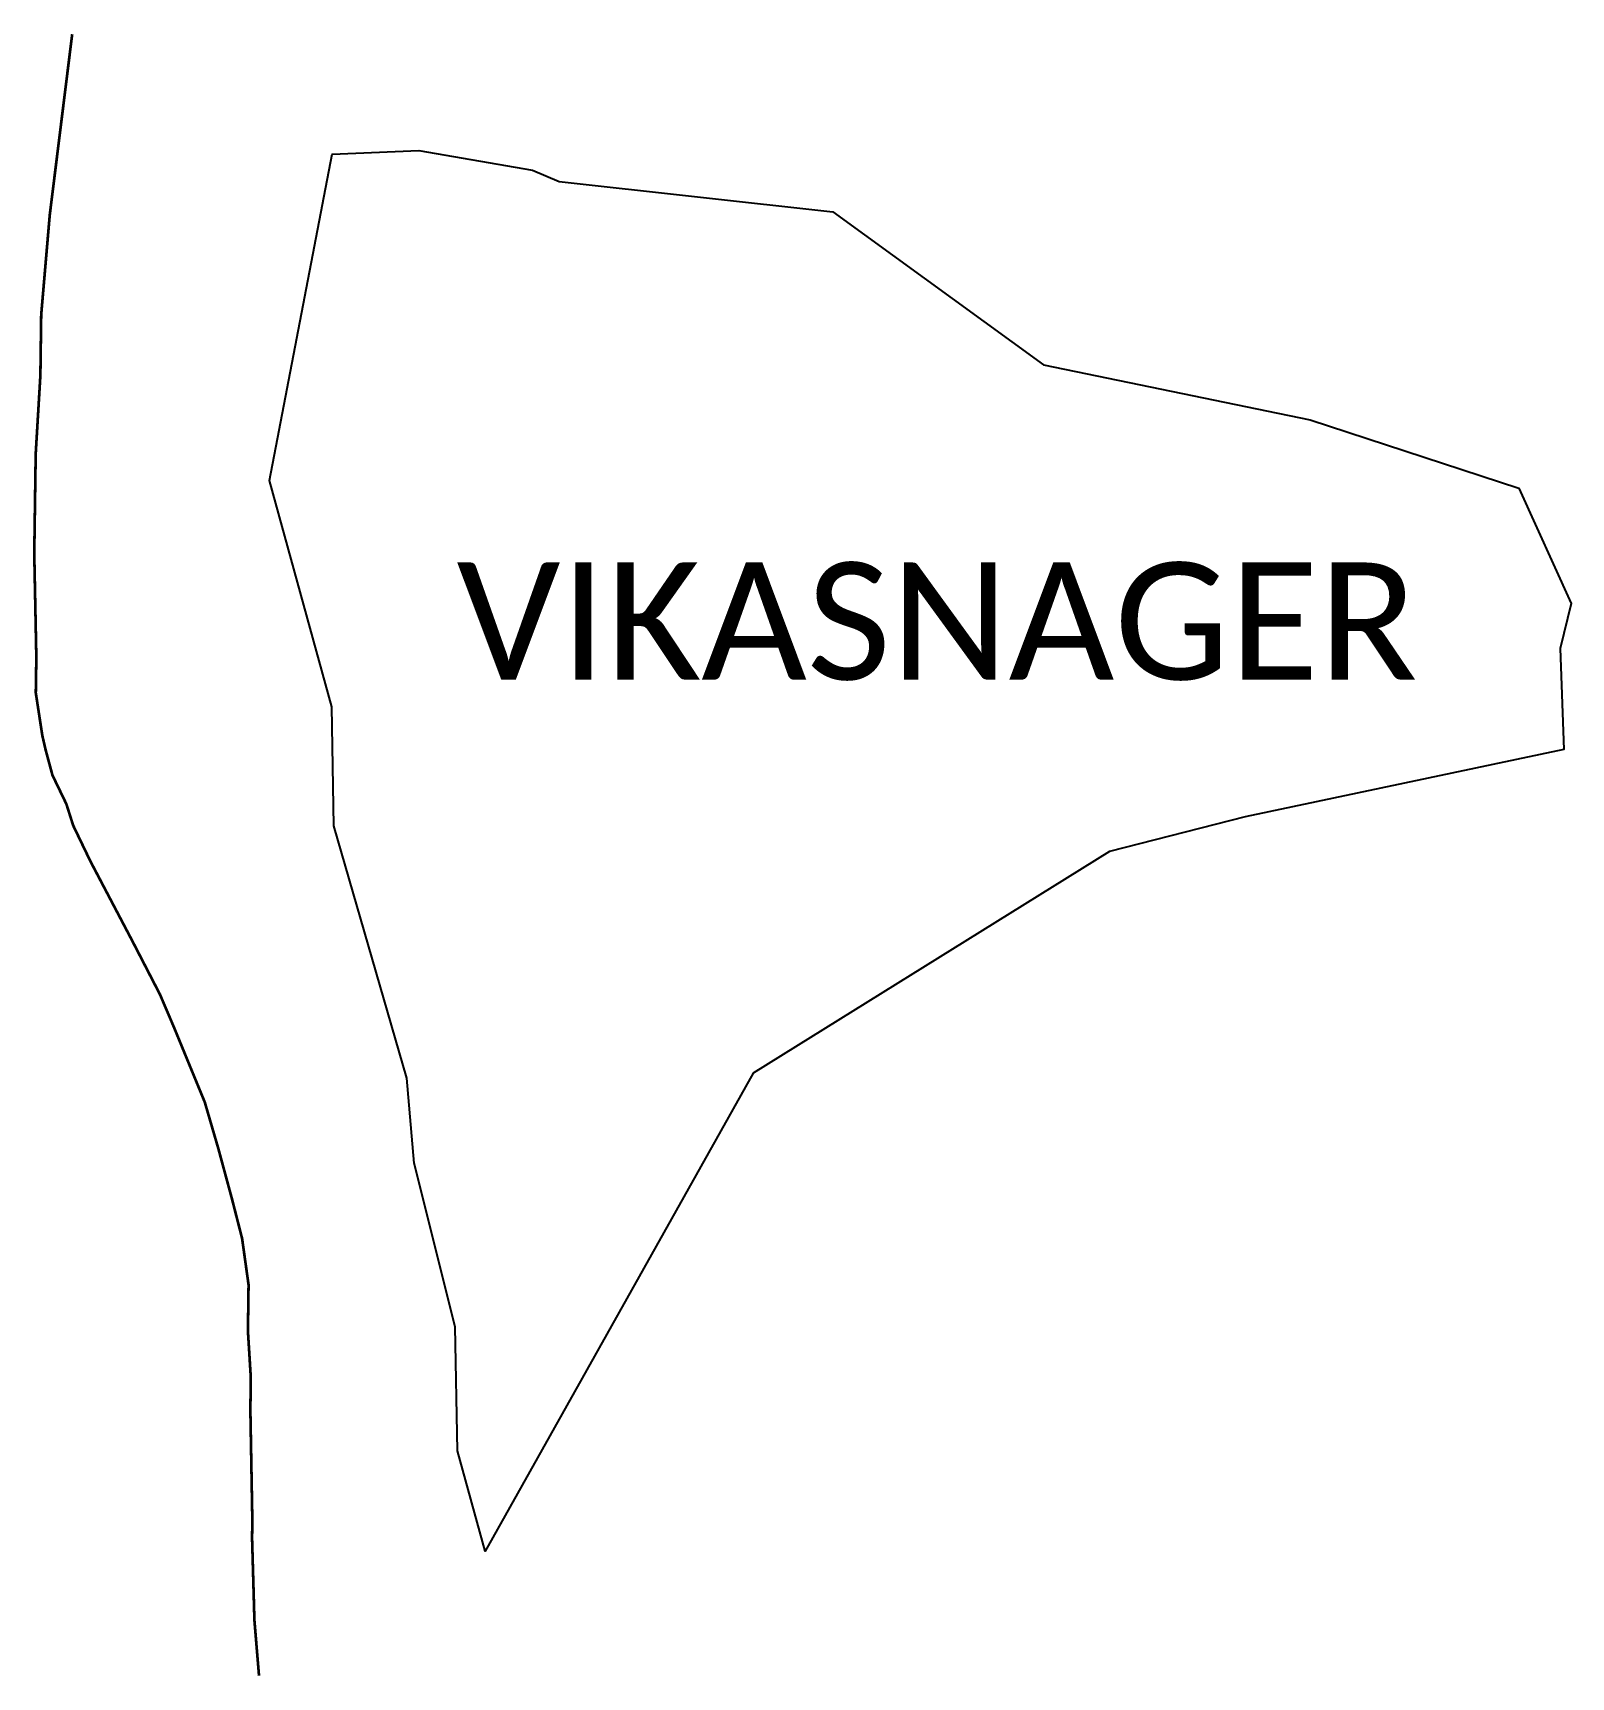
# Model space of a CAD drawing. Header units: metres. Extents: x 260073 to 261780, y 2219607 to 2221431.
import ezdxf

# ---------------------------------------------------------------- set-up
doc = ezdxf.new("R2010")
doc.units = ezdxf.units.M
for name, color, linetype in [('LOW TIDE LINE', 5, 'Continuous'), ('village', 3, 'Continuous'), ('VILLAGE NAME', 250, 'Continuous')]:
    doc.layers.add(name, color=color, linetype=linetype)
doc.styles.get("Standard").update_dxf_attribs({"font": 'simplex.shx'})

msp = doc.modelspace()

# ---------------------------------------------------------------- linework, layer by layer
at = {"layer": 'LOW TIDE LINE', "lineweight": 18, "const_width": 3}
msp.add_lwpolyline([(260323.6, 2219608.3), (260318.5, 2219669.7), (260315.9, 2219760.9), (260316.2, 2219780.7), (260314, 2219903.5), (260314.5, 2219939.1), (260311.3, 2219990.6), (260312, 2220042.1), (260304.8, 2220093.7), (260293.6, 2220137.4), (260278.5, 2220193.1), (260263.4, 2220244.8), (260229, 2220328.4), (260213.7, 2220364.3), (260182.8, 2220424.1), (260136.6, 2220511.9), (260117.4, 2220551.8), (260109.8, 2220575.7), (260094.4, 2220607.6), (260086.9, 2220635.4), (260083.2, 2220651.3), (260075.9, 2220698.9), (260076.5, 2220738.5), (260074.2, 2220853.4), (260075.8, 2220964.3), (260081, 2221051.3), (260081.9, 2221118.6), (260091.4, 2221229.4), (260116.3, 2221429.9)], dxfattribs=at)
at = {"layer": 'village', "color": 3}
msp.add_polyline3d([(261779.6, 2220798, 0), (261767.3, 2220748.2, 0), (261771.5, 2220636.1, 0), (261417.9, 2220561.6, 0), (261267.4, 2220522.8, 0), (260871.8, 2220277.1, 0), (260574.4, 2219746.7, 0), (260543.8, 2219858, 0), (260541.2, 2219995.4, 0), (260495.8, 2220177.1, 0), (260487.5, 2220271.6, 0), (260406.7, 2220551.4, 0), (260404.3, 2220683.6, 0), (260335.2, 2220934.8, 0), (260404.9, 2221296.9, 0), (260500.8, 2221300.9, 0), (260627, 2221278.9, 0), (260656.7, 2221266.6, 0), (260960.2, 2221232.6, 0), (261194.2, 2221063.1, 0), (261490.2, 2221002, 0), (261721.6, 2220926.1, 0)], close=True, dxfattribs=at)

# ---------------------------------------------------------------- texts
at = {"layer": 'VILLAGE NAME', "insert": (260543, 2220843.7), "char_height": 130, "attachment_point": 1}
msp.add_mtext_dynamic_manual_height_columns('{\\fCalibri|b0|i0|c0|p34;VIKASNAGER}', width=132.372, gutter_width=784.8, heights=[0], dxfattribs=at)

doc.saveas('drawing.dxf')
